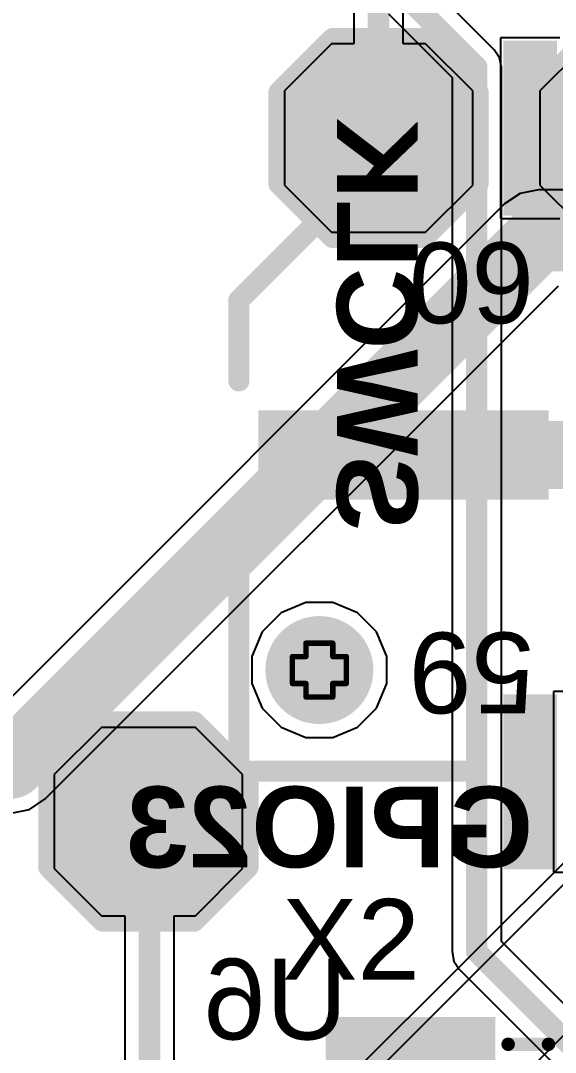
# Model space of a CAD drawing. Header units: inches. Extents: x -22 to 5433, y -13 to 5447.
# Drawn here: x 3.25 to 8.3, y 23.22 to 32.96 of the extents above; entities that cross this region are included whole.
import ezdxf

# ---------------------------------------------------------------- set-up
doc = ezdxf.new("R2010")
doc.units = ezdxf.units.IN
for name, color, linetype in [('Bottom Layer', 5, 'Continuous'), ('Bottom Overlay', 54, 'Continuous'), ('Bottom Paste', 16, 'Continuous'), ('Bottom Solder', 6, 'Continuous'), ('Drill Drawing', 1, 'Continuous'), ('Ground', 16, 'Continuous'), ('Pad Holes', 156, 'Continuous'), ('Power', 76, 'Continuous'), ('Top Layer', 1, 'Continuous'), ('Top Overlay', 2, 'Continuous'), ('Top Paste', 8, 'Continuous'), ('Top Solder', 216, 'Continuous')]:
    doc.layers.add(name, color=color, linetype=linetype)
doc.styles.add('Arial', font='', dxfattribs={"height": 0.2})
doc.styles.add('Arial_Bold', font='', dxfattribs={"height": 0.2})
doc.styles.get('Arial').set_extended_font_data('Arial')
doc.styles.get('Arial_Bold').set_extended_font_data('Arial', bold=True)

msp = doc.modelspace()

# ---------------------------------------------------------------- hatches: boundary and pattern name
at = {"layer": 'Bottom Layer'}
for points in [[(5.8674, 32.2308), (5.8674, 31.4688), (6.2484, 31.0878), (7.0104, 31.0878), (7.3914, 31.4688), (7.3914, 32.2308), (7.0104, 32.6118), (6.2484, 32.6118)], [(8.2804, 32.2308), (8.2804, 31.4688), (8.6614, 31.0878), (9.4234, 31.0878), (9.8044, 31.4688), (9.8044, 32.2308), (9.4234, 32.6118), (8.6614, 32.6118)], [(4.8375, 26.1586), (4.0755, 26.1586), (3.6945, 25.7776), (3.6945, 25.0156), (4.0755, 24.6346), (4.8375, 24.6346), (5.2185, 25.0156), (5.2185, 25.7776)]]:
    msp.add_hatch(color=5, dxfattribs=at).paths.add_polyline_path(points)
at = {"layer": 'Bottom Paste'}
for points in [[(5.8674, 32.2308), (5.8674, 31.4688), (6.2484, 31.0878), (7.0104, 31.0878), (7.3914, 31.4688), (7.3914, 32.2308), (7.0104, 32.6118), (6.2484, 32.6118)], [(8.2804, 32.2308), (8.2804, 31.4688), (8.6614, 31.0878), (9.4234, 31.0878), (9.8044, 31.4688), (9.8044, 32.2308), (9.4234, 32.6118), (8.6614, 32.6118)], [(4.8375, 26.1586), (4.0755, 26.1586), (3.6945, 25.7776), (3.6945, 25.0156), (4.0755, 24.6346), (4.8375, 24.6346), (5.2185, 25.0156), (5.2185, 25.7776)]]:
    msp.add_hatch(color=16, dxfattribs=at).paths.add_polyline_path(points)
at = {"layer": 'Bottom Solder'}
for points in [[(5.7658, 32.2816), (5.7658, 31.418), (6.1976, 30.9862), (7.0612, 30.9862), (7.493, 31.418), (7.493, 32.2816), (7.0612, 32.7134), (6.1976, 32.7134)], [(8.1788, 32.2816), (8.1788, 31.418), (8.6106, 30.9862), (9.4742, 30.9862), (9.906, 31.418), (9.906, 32.2816), (9.4742, 32.7134), (8.6106, 32.7134)], [(4.8883, 26.2602), (4.0247, 26.2602), (3.5929, 25.8284), (3.5929, 24.9648), (4.0247, 24.533), (4.8883, 24.533), (5.3201, 24.9648), (5.3201, 25.8284)]]:
    msp.add_hatch(color=6, dxfattribs=at).paths.add_polyline_path(points)
h = msp.add_hatch(color=6, dxfattribs=at)
edge = h.paths.add_edge_path()
edge.add_arc((6.0706, 26.8267), 0.1016, 0, 360)
at = {"layer": 'Pad Holes'}
h = msp.add_hatch(color=7, dxfattribs=at)
edge = h.paths.add_edge_path()
edge.add_arc((6.0706, 26.8267), 0.51, 0, 360)
at = {"layer": 'Top Layer'}
for points in [[(8.2131, 31.2177), (7.9081, 31.2177), (7.9081, 32.6677), (8.2131, 32.6677)], [(5.5956, 28.5367), (25.0256, 28.5367), (25.0256, 29.1767), (5.5956, 29.1767)], [(8.1356, 28.5367), (5.5956, 28.5367), (5.5956, 29.1767), (8.1356, 29.1767)], [(8.2131, 25.0457), (7.9081, 25.0457), (7.9081, 26.4957), (8.2131, 26.4957)], [(7.631, 22.2481), (6.231, 22.2481), (6.231, 23.4481), (7.631, 23.4481)]]:
    msp.add_hatch(color=1, dxfattribs=at).paths.add_polyline_path(points)
at = {"layer": 'Top Paste'}
for points in [[(8.2131, 31.2177), (7.9081, 31.2177), (7.9081, 32.6677), (8.2131, 32.6677)], [(8.1356, 28.5367), (5.5956, 28.5367), (5.5956, 29.1767), (8.1356, 29.1767)], [(8.2131, 25.0457), (7.9081, 25.0457), (7.9081, 26.4957), (8.2131, 26.4957)], [(7.631, 22.2481), (6.231, 22.2481), (6.231, 23.4481), (7.631, 23.4481)]]:
    msp.add_hatch(color=8, dxfattribs=at).paths.add_polyline_path(points)
at = {"layer": 'Top Solder'}
for points in [[(8.3147, 31.1161), (7.8065, 31.1161), (7.8065, 32.7693), (8.3147, 32.7693)], [(8.2372, 28.4351), (5.494, 28.4351), (5.494, 29.2783), (8.2372, 29.2783)], [(8.3147, 24.9441), (7.8065, 24.9441), (7.8065, 26.5973), (8.3147, 26.5973)], [(7.7326, 22.1465), (6.1294, 22.1465), (6.1294, 23.5497), (7.7326, 23.5497)]]:
    msp.add_hatch(color=216, dxfattribs=at).paths.add_polyline_path(points)
h = msp.add_hatch(color=216, dxfattribs=at)
edge = h.paths.add_edge_path()
edge.add_arc((6.0706, 26.8267), 0.1016, 0, 360)

# ---------------------------------------------------------------- linework, layer by layer
at = {"layer": 'Bottom Layer'}
for p, q in [((6.3963, 33.0794), (6.3963, 32.7388)), ((6.8625, 32.7388), (6.8625, 33.0794)), ((6.1849, 32.7388), (5.7404, 32.2943)), ((6.3963, 32.7388), (6.1849, 32.7388)), ((7.0739, 32.7388), (6.8625, 32.7388)), ((7.5184, 32.2943), (7.0739, 32.7388)), ((8.5979, 32.7388), (8.1534, 32.2943)), ((5.7404, 32.2943), (5.7404, 31.4053)), ((7.5184, 31.4053), (7.5184, 32.2943)), ((8.1534, 32.2943), (8.1534, 31.4053)), ((5.7404, 31.4053), (6.1849, 30.9608)), ((7.0739, 30.9608), (7.5184, 31.4053)), ((8.1534, 31.4053), (8.5979, 30.9608)), ((6.1849, 30.9608), (7.0739, 30.9608)), ((5.9439, 27.4637), (5.7098, 27.3668)), ((6.1973, 27.4637), (5.9439, 27.4637)), ((6.4314, 27.3668), (6.1973, 27.4637)), ((5.7098, 27.3668), (5.5306, 27.1876)), ((6.6106, 27.1876), (6.4314, 27.3668)), ((5.5306, 27.1876), (5.4336, 26.9535)), ((6.7076, 26.9535), (6.6106, 27.1876)), ((5.4336, 26.9535), (5.4336, 26.7)), ((6.7076, 26.7), (6.7076, 26.9535)), ((5.4336, 26.7), (5.5306, 26.4659)), ((6.6106, 26.4659), (6.7076, 26.7)), ((5.5306, 26.4659), (5.7098, 26.2867)), ((6.4314, 26.2867), (6.6106, 26.4659)), ((4.012, 26.2856), (3.5675, 25.8411)), ((4.901, 26.2856), (4.012, 26.2856)), ((5.3455, 25.8411), (4.901, 26.2856)), ((5.7098, 26.2867), (5.9439, 26.1897)), ((6.1973, 26.1897), (6.4314, 26.2867)), ((5.9439, 26.1897), (6.1973, 26.1897)), ((3.5675, 25.8411), (3.5675, 24.9521)), ((5.3455, 24.9521), (5.3455, 25.8411)), ((3.5675, 24.9521), (4.012, 24.5076)), ((4.901, 24.5076), (5.3455, 24.9521)), ((4.012, 24.5076), (4.2331, 24.5076)), ((4.2331, 24.5076), (4.2331, 23.0003)), ((4.6992, 23.0003), (4.6992, 24.5076)), ((4.6992, 24.5076), (4.901, 24.5076))]:
    msp.add_line(p, q, dxfattribs=at)
for points in [[(6.6294, 31.8498, 0.2032, 0.2032, 0), (6.6294, 33.445, 0.2032, 0.2032, 0)], [(4.4565, 25.3966, 0.2032, 0.2032, 0), (4.4661, 25.387, 0.2032, 0.2032, 0)], [(4.4661, 22.6346, 0.2032, 0.2032, 0), (4.4661, 25.387, 0.2032, 0.2032, 0)]]:
    msp.add_lwpolyline(points, format="xyseb", dxfattribs=at)
for points in [[(6.5786, 31.8498, 0.1016, 0.1016, 1), (6.6802, 31.8498, 0.1016, 0.1016, 1)], [(4.4057, 25.3966, 0.1016, 0.1016, 1), (4.5073, 25.3966, 0.1016, 0.1016, 1)], [(4.4153, 25.387, 0.1016, 0.1016, 1), (4.5169, 25.387, 0.1016, 0.1016, 1)], [(4.4153, 25.387, 0.1016, 0.1016, 1), (4.5169, 25.387, 0.1016, 0.1016, 1)]]:
    msp.add_lwpolyline(points, format="xyseb", close=True, dxfattribs=at)
at = {"layer": 'Bottom Overlay'}
for points in [[(5.6896, 32.2816, 0.2, 0.2, 0), (6.1976, 32.7896, 0.2, 0.2, 0)], [(6.1976, 32.7896, 0.2, 0.2, 0), (7.0612, 32.7896, 0.2, 0.2, 0)], [(7.0612, 32.7896, 0.2, 0.2, 0), (7.5692, 32.2816, 0.2, 0.2, 0)], [(8.1026, 32.2816, 0.2, 0.2, 0), (8.6106, 32.7896, 0.2, 0.2, 0)], [(5.6896, 31.418, 0.2, 0.2, 0), (5.6896, 32.2816, 0.2, 0.2, 0)], [(7.5692, 31.418, 0.2, 0.2, 0), (7.5692, 32.2816, 0.2, 0.2, 0)], [(8.1026, 31.418, 0.2, 0.2, 0), (8.1026, 32.2816, 0.2, 0.2, 0)], [(5.6896, 31.418, 0.2, 0.2, 0), (6.1976, 30.91, 0.2, 0.2, 0)], [(7.0612, 30.91, 0.2, 0.2, 0), (7.5692, 31.418, 0.2, 0.2, 0)], [(8.1026, 31.418, 0.2, 0.2, 0), (8.6106, 30.91, 0.2, 0.2, 0)], [(6.1976, 30.91, 0.2, 0.2, 0), (7.0612, 30.91, 0.2, 0.2, 0)], [(3.5167, 25.8284, 0.2, 0.2, 0), (4.0247, 26.3364, 0.2, 0.2, 0)], [(4.0247, 26.3364, 0.2, 0.2, 0), (4.8883, 26.3364, 0.2, 0.2, 0)], [(4.8883, 26.3364, 0.2, 0.2, 0), (5.3963, 25.8284, 0.2, 0.2, 0)], [(3.5167, 24.9648, 0.2, 0.2, 0), (3.5167, 25.8284, 0.2, 0.2, 0)], [(5.3963, 24.9648, 0.2, 0.2, 0), (5.3963, 25.8284, 0.2, 0.2, 0)], [(3.5167, 24.9648, 0.2, 0.2, 0), (4.0247, 24.4568, 0.2, 0.2, 0)], [(4.8883, 24.4568, 0.2, 0.2, 0), (5.3963, 24.9648, 0.2, 0.2, 0)], [(4.0247, 24.4568, 0.2, 0.2, 0), (4.8883, 24.4568, 0.2, 0.2, 0)]]:
    msp.add_lwpolyline(points, format="xyseb", dxfattribs=at)
for points in [[(6.1476, 32.7896, 0.1, 0.1, 1), (6.2476, 32.7896, 0.1, 0.1, 1)], [(6.1476, 32.7896, 0.1, 0.1, 1), (6.2476, 32.7896, 0.1, 0.1, 1)], [(7.0112, 32.7896, 0.1, 0.1, 1), (7.1112, 32.7896, 0.1, 0.1, 1)], [(7.0112, 32.7896, 0.1, 0.1, 1), (7.1112, 32.7896, 0.1, 0.1, 1)], [(5.6396, 32.2816, 0.1, 0.1, 1), (5.7396, 32.2816, 0.1, 0.1, 1)], [(5.6396, 32.2816, 0.1, 0.1, 1), (5.7396, 32.2816, 0.1, 0.1, 1)], [(7.5192, 32.2816, 0.1, 0.1, 1), (7.6192, 32.2816, 0.1, 0.1, 1)], [(7.5192, 32.2816, 0.1, 0.1, 1), (7.6192, 32.2816, 0.1, 0.1, 1)], [(8.0526, 32.2816, 0.1, 0.1, 1), (8.1526, 32.2816, 0.1, 0.1, 1)], [(8.0526, 32.2816, 0.1, 0.1, 1), (8.1526, 32.2816, 0.1, 0.1, 1)], [(5.6396, 31.418, 0.1, 0.1, 1), (5.7396, 31.418, 0.1, 0.1, 1)], [(5.6396, 31.418, 0.1, 0.1, 1), (5.7396, 31.418, 0.1, 0.1, 1)], [(7.5192, 31.418, 0.1, 0.1, 1), (7.6192, 31.418, 0.1, 0.1, 1)], [(7.5192, 31.418, 0.1, 0.1, 1), (7.6192, 31.418, 0.1, 0.1, 1)], [(8.0526, 31.418, 0.1, 0.1, 1), (8.1526, 31.418, 0.1, 0.1, 1)], [(8.0526, 31.418, 0.1, 0.1, 1), (8.1526, 31.418, 0.1, 0.1, 1)], [(6.1476, 30.91, 0.1, 0.1, 1), (6.2476, 30.91, 0.1, 0.1, 1)], [(6.1476, 30.91, 0.1, 0.1, 1), (6.2476, 30.91, 0.1, 0.1, 1)], [(7.0112, 30.91, 0.1, 0.1, 1), (7.1112, 30.91, 0.1, 0.1, 1)], [(7.0112, 30.91, 0.1, 0.1, 1), (7.1112, 30.91, 0.1, 0.1, 1)], [(3.9747, 26.3364, 0.1, 0.1, 1), (4.0747, 26.3364, 0.1, 0.1, 1)], [(3.9747, 26.3364, 0.1, 0.1, 1), (4.0747, 26.3364, 0.1, 0.1, 1)], [(4.8383, 26.3364, 0.1, 0.1, 1), (4.9383, 26.3364, 0.1, 0.1, 1)], [(4.8383, 26.3364, 0.1, 0.1, 1), (4.9383, 26.3364, 0.1, 0.1, 1)], [(3.4667, 25.8284, 0.1, 0.1, 1), (3.5667, 25.8284, 0.1, 0.1, 1)], [(3.4667, 25.8284, 0.1, 0.1, 1), (3.5667, 25.8284, 0.1, 0.1, 1)], [(5.3463, 25.8284, 0.1, 0.1, 1), (5.4463, 25.8284, 0.1, 0.1, 1)], [(5.3463, 25.8284, 0.1, 0.1, 1), (5.4463, 25.8284, 0.1, 0.1, 1)], [(3.4667, 24.9648, 0.1, 0.1, 1), (3.5667, 24.9648, 0.1, 0.1, 1)], [(3.4667, 24.9648, 0.1, 0.1, 1), (3.5667, 24.9648, 0.1, 0.1, 1)], [(5.3463, 24.9648, 0.1, 0.1, 1), (5.4463, 24.9648, 0.1, 0.1, 1)], [(5.3463, 24.9648, 0.1, 0.1, 1), (5.4463, 24.9648, 0.1, 0.1, 1)], [(3.9747, 24.4568, 0.1, 0.1, 1), (4.0747, 24.4568, 0.1, 0.1, 1)], [(3.9747, 24.4568, 0.1, 0.1, 1), (4.0747, 24.4568, 0.1, 0.1, 1)], [(4.8383, 24.4568, 0.1, 0.1, 1), (4.9383, 24.4568, 0.1, 0.1, 1)], [(4.8383, 24.4568, 0.1, 0.1, 1), (4.9383, 24.4568, 0.1, 0.1, 1)]]:
    msp.add_lwpolyline(points, format="xyseb", close=True, dxfattribs=at)
at = {"layer": 'Bottom Solder'}
for p in [(-5.5852, 10.8458), (-5.2385, 11.397), (-3.6162, 11.3878)]:
    msp.add_line(p, (5432.8521, 5447.4931), dxfattribs=at)
at = {"layer": 'Drill Drawing'}
for points in [[(5.9436, 26.9537, 0.0508, 0.0508, 0), (5.9436, 27.0807, 0.0508, 0.0508, 0)], [(5.9436, 27.0807, 0.0508, 0.0508, 0), (6.1976, 27.0807, 0.0508, 0.0508, 0)], [(6.1976, 26.9537, 0.0508, 0.0508, 0), (6.1976, 27.0807, 0.0508, 0.0508, 0)], [(5.8166, 26.6997, 0.0508, 0.0508, 0), (5.8166, 26.9537, 0.0508, 0.0508, 0)], [(5.8166, 26.9537, 0.0508, 0.0508, 0), (5.9436, 26.9537, 0.0508, 0.0508, 0)], [(6.1976, 26.9537, 0.0508, 0.0508, 0), (6.3246, 26.9537, 0.0508, 0.0508, 0)], [(6.3246, 26.6997, 0.0508, 0.0508, 0), (6.3246, 26.9537, 0.0508, 0.0508, 0)], [(5.8166, 26.6997, 0.0508, 0.0508, 0), (5.9436, 26.6997, 0.0508, 0.0508, 0)], [(5.9436, 26.5727, 0.0508, 0.0508, 0), (5.9436, 26.6997, 0.0508, 0.0508, 0)], [(6.1976, 26.6997, 0.0508, 0.0508, 0), (6.3246, 26.6997, 0.0508, 0.0508, 0)], [(6.1976, 26.5727, 0.0508, 0.0508, 0), (6.1976, 26.6997, 0.0508, 0.0508, 0)], [(5.9436, 26.5727, 0.0508, 0.0508, 0), (6.1976, 26.5727, 0.0508, 0.0508, 0)]]:
    msp.add_lwpolyline(points, format="xyseb", dxfattribs=at)
for points in [[(5.9309, 27.0807, 0.0254, 0.0254, 1), (5.9563, 27.0807, 0.0254, 0.0254, 1)], [(5.9309, 27.0807, 0.0254, 0.0254, 1), (5.9563, 27.0807, 0.0254, 0.0254, 1)], [(6.1849, 27.0807, 0.0254, 0.0254, 1), (6.2103, 27.0807, 0.0254, 0.0254, 1)], [(6.1849, 27.0807, 0.0254, 0.0254, 1), (6.2103, 27.0807, 0.0254, 0.0254, 1)], [(5.8039, 26.9537, 0.0254, 0.0254, 1), (5.8293, 26.9537, 0.0254, 0.0254, 1)], [(5.8039, 26.9537, 0.0254, 0.0254, 1), (5.8293, 26.9537, 0.0254, 0.0254, 1)], [(5.9309, 26.9537, 0.0254, 0.0254, 1), (5.9563, 26.9537, 0.0254, 0.0254, 1)], [(5.9309, 26.9537, 0.0254, 0.0254, 1), (5.9563, 26.9537, 0.0254, 0.0254, 1)], [(6.1849, 26.9537, 0.0254, 0.0254, 1), (6.2103, 26.9537, 0.0254, 0.0254, 1)], [(6.1849, 26.9537, 0.0254, 0.0254, 1), (6.2103, 26.9537, 0.0254, 0.0254, 1)], [(6.3119, 26.9537, 0.0254, 0.0254, 1), (6.3373, 26.9537, 0.0254, 0.0254, 1)], [(6.3119, 26.9537, 0.0254, 0.0254, 1), (6.3373, 26.9537, 0.0254, 0.0254, 1)], [(5.8039, 26.6997, 0.0254, 0.0254, 1), (5.8293, 26.6997, 0.0254, 0.0254, 1)], [(5.8039, 26.6997, 0.0254, 0.0254, 1), (5.8293, 26.6997, 0.0254, 0.0254, 1)], [(5.9309, 26.6997, 0.0254, 0.0254, 1), (5.9563, 26.6997, 0.0254, 0.0254, 1)], [(5.9309, 26.6997, 0.0254, 0.0254, 1), (5.9563, 26.6997, 0.0254, 0.0254, 1)], [(6.1849, 26.6997, 0.0254, 0.0254, 1), (6.2103, 26.6997, 0.0254, 0.0254, 1)], [(6.1849, 26.6997, 0.0254, 0.0254, 1), (6.2103, 26.6997, 0.0254, 0.0254, 1)], [(6.3119, 26.6997, 0.0254, 0.0254, 1), (6.3373, 26.6997, 0.0254, 0.0254, 1)], [(6.3119, 26.6997, 0.0254, 0.0254, 1), (6.3373, 26.6997, 0.0254, 0.0254, 1)], [(5.9309, 26.5727, 0.0254, 0.0254, 1), (5.9563, 26.5727, 0.0254, 0.0254, 1)], [(5.9309, 26.5727, 0.0254, 0.0254, 1), (5.9563, 26.5727, 0.0254, 0.0254, 1)], [(6.1849, 26.5727, 0.0254, 0.0254, 1), (6.2103, 26.5727, 0.0254, 0.0254, 1)], [(6.1849, 26.5727, 0.0254, 0.0254, 1), (6.2103, 26.5727, 0.0254, 0.0254, 1)]]:
    msp.add_lwpolyline(points, format="xyseb", close=True, dxfattribs=at)
at = {"layer": 'Ground'}
for p, q in [((7.7213, 32.6828), (7.0528, 33.3513)), ((6.7231, 33.0216), (7.3234, 32.4214)), ((7.7718, 32.6072), (7.7213, 32.6828)), ((7.7895, 32.518), (7.7718, 32.6072)), ((7.7895, 24.2647), (7.7895, 32.518)), ((7.3234, 32.4214), (7.3234, 24.1682)), ((5.9439, 27.4637), (5.7098, 27.3668)), ((6.1973, 27.4637), (5.9439, 27.4637)), ((6.4314, 27.3668), (6.1973, 27.4637)), ((5.7098, 27.3668), (5.5306, 27.1876)), ((6.6106, 27.1876), (6.4314, 27.3668)), ((5.5306, 27.1876), (5.4336, 26.9535)), ((6.7076, 26.9535), (6.6106, 27.1876)), ((5.4336, 26.9535), (5.4336, 26.7)), ((6.7076, 26.7), (6.7076, 26.9535)), ((5.4336, 26.7), (5.5306, 26.4659)), ((6.6106, 26.4659), (6.7076, 26.7)), ((5.5306, 26.4659), (5.7098, 26.2867)), ((6.4314, 26.2867), (6.6106, 26.4659)), ((5.7098, 26.2867), (5.9439, 26.1897)), ((6.1973, 26.1897), (6.4314, 26.2867)), ((5.9439, 26.1897), (6.1973, 26.1897)), ((11.3741, 20.6801), (7.7895, 24.2647)), ((7.3234, 24.1682), (7.3411, 24.079)), ((7.3411, 24.079), (7.3916, 24.0033)), ((7.3916, 24.0033), (11.1128, 20.2822))]:
    msp.add_line(p, q, dxfattribs=at)
for points in [[(6.6294, 33.445, 0.2032, 0.2032, 0), (7.5564, 32.518, 0.2032, 0.2032, 0)], [(7.5564, 32.518, 0.2032, 0.2032, 0), (7.5564, 24.1682, 0.2032, 0.2032, 0)], [(7.5564, 24.1682, 0.2032, 0.2032, 0), (11.2776, 20.447, 0.2032, 0.2032, 0)]]:
    msp.add_lwpolyline(points, format="xyseb", dxfattribs=at)
for points in [[(7.5056, 32.518, 0.1016, 0.1016, 1), (7.6072, 32.518, 0.1016, 0.1016, 1)], [(7.5056, 32.518, 0.1016, 0.1016, 1), (7.6072, 32.518, 0.1016, 0.1016, 1)], [(7.5056, 24.1682, 0.1016, 0.1016, 1), (7.6072, 24.1682, 0.1016, 0.1016, 1)], [(7.5056, 24.1682, 0.1016, 0.1016, 1), (7.6072, 24.1682, 0.1016, 0.1016, 1)]]:
    msp.add_lwpolyline(points, format="xyseb", close=True, dxfattribs=at)
at = {"layer": 'Power'}
for p, q in [((7.966, 31.3272), (7.819, 31.2289)), ((8.1395, 31.3617), (7.966, 31.3272)), ((47.458, 31.3617), (8.1395, 31.3617)), ((8.1395, 31.3617), (8.1395, 31.3617)), ((7.819, 31.2289), (2.9733, 26.3833)), ((7.819, 31.2289), (7.819, 31.2289)), ((3.4815, 25.6096), (8.3272, 30.4552)), ((5.9439, 27.4637), (5.7098, 27.3668)), ((6.1973, 27.4637), (5.9439, 27.4637)), ((6.4314, 27.3668), (6.1973, 27.4637)), ((5.7098, 27.3668), (5.5306, 27.1876)), ((6.6106, 27.1876), (6.4314, 27.3668)), ((5.5306, 27.1876), (5.4336, 26.9535)), ((6.7076, 26.9535), (6.6106, 27.1876)), ((5.4336, 26.9535), (5.4336, 26.7)), ((6.7076, 26.7), (6.7076, 26.9535)), ((5.4336, 26.7), (5.5306, 26.4659)), ((6.6106, 26.4659), (6.7076, 26.7)), ((5.5306, 26.4659), (5.7098, 26.2867)), ((6.4314, 26.2867), (6.6106, 26.4659)), ((5.7098, 26.2867), (5.9439, 26.1897)), ((6.1973, 26.1897), (6.4314, 26.2867)), ((5.9439, 26.1897), (6.1973, 26.1897)), ((3.3345, 25.5113), (3.4815, 25.6096)), ((3.1611, 25.4768), (3.3345, 25.5113))]:
    msp.add_line(p, q, dxfattribs=at)
for points in [[(3.1611, 25.93, 0.635, 0.635, 0), (8.1395, 30.9084, 0.635, 0.635, 0)], [(8.1395, 30.9084, 0.635, 0.635, 0), (52.0476, 30.9084, 0.635, 0.635, 0)], [(-12.8835, 25.93, 0.635, 0.635, 0), (3.1611, 25.93, 0.635, 0.635, 0)]]:
    msp.add_lwpolyline(points, format="xyseb", dxfattribs=at)
for points in [[(7.9807, 30.9084, 0.3175, 0.3175, 1), (8.2982, 30.9084, 0.3175, 0.3175, 1)], [(7.9807, 30.9084, 0.3175, 0.3175, 1), (8.2982, 30.9084, 0.3175, 0.3175, 1)], [(3.0023, 25.93, 0.3175, 0.3175, 1), (3.3198, 25.93, 0.3175, 0.3175, 1)], [(3.0023, 25.93, 0.3175, 0.3175, 1), (3.3198, 25.93, 0.3175, 0.3175, 1)]]:
    msp.add_lwpolyline(points, format="xyseb", close=True, dxfattribs=at)
at = {"layer": 'Top Layer'}
for p, q in [((8.3401, 32.7947), (7.7811, 32.7947)), ((7.7811, 32.7947), (7.7811, 31.0907)), ((7.7811, 31.0907), (8.3401, 31.0907)), ((5.9439, 27.4637), (5.7098, 27.3668)), ((6.1973, 27.4637), (5.9439, 27.4637)), ((6.4314, 27.3668), (6.1973, 27.4637)), ((5.7098, 27.3668), (5.5306, 27.1876)), ((6.6106, 27.1876), (6.4314, 27.3668)), ((5.5306, 27.1876), (5.4336, 26.9535)), ((6.7076, 26.9535), (6.6106, 27.1876)), ((5.4336, 26.9535), (5.4336, 26.7)), ((6.7076, 26.7), (6.7076, 26.9535)), ((5.4336, 26.7), (5.5306, 26.4659)), ((6.6106, 26.4659), (6.7076, 26.7)), ((14.8401, 26.6227), (8.2811, 26.6227)), ((8.2811, 26.6227), (8.2811, 24.9187)), ((5.5306, 26.4659), (5.7098, 26.2867)), ((6.4314, 26.2867), (6.6106, 26.4659)), ((5.7098, 26.2867), (5.9439, 26.1897)), ((6.1973, 26.1897), (6.4314, 26.2867)), ((5.9439, 26.1897), (6.1973, 26.1897)), ((8.2811, 24.9187), (10.06, 24.9187))]:
    msp.add_line(p, q, dxfattribs=at)
at = {"layer": 'Top Overlay'}
for points in [[(5.3106, 30.3177, 0.2, 0.2, 0), (6.8346, 31.8417, 0.2, 0.2, 0)], [(6.8346, 31.8417, 0.2, 0.2, 0), (7.5106, 31.8417, 0.2, 0.2, 0)], [(5.3106, 29.5567, 0.2, 0.2, 0), (5.3106, 30.3177, 0.2, 0.2, 0)], [(5.3106, 25.8717, 0.2, 0.2, 0), (5.3106, 28.1567, 0.2, 0.2, 0)], [(5.3106, 25.8717, 0.2, 0.2, 0), (7.5106, 25.8717, 0.2, 0.2, 0)], [(7.8532, 23.2935, 0.127, 0.127, 0), (8.2342, 23.2935, 0.127, 0.127, 0)]]:
    msp.add_lwpolyline(points, format="xyseb", dxfattribs=at)
for points in [[(6.7846, 31.8417, 0.1, 0.1, 1), (6.8846, 31.8417, 0.1, 0.1, 1)], [(6.7846, 31.8417, 0.1, 0.1, 1), (6.8846, 31.8417, 0.1, 0.1, 1)], [(7.4606, 31.8417, 0.1, 0.1, 1), (7.5606, 31.8417, 0.1, 0.1, 1)], [(5.2606, 30.3177, 0.1, 0.1, 1), (5.3606, 30.3177, 0.1, 0.1, 1)], [(5.2606, 30.3177, 0.1, 0.1, 1), (5.3606, 30.3177, 0.1, 0.1, 1)], [(5.2606, 29.5567, 0.1, 0.1, 1), (5.3606, 29.5567, 0.1, 0.1, 1)], [(5.2606, 28.1567, 0.1, 0.1, 1), (5.3606, 28.1567, 0.1, 0.1, 1)], [(5.2606, 25.8717, 0.1, 0.1, 1), (5.3606, 25.8717, 0.1, 0.1, 1)], [(5.2606, 25.8717, 0.1, 0.1, 1), (5.3606, 25.8717, 0.1, 0.1, 1)], [(7.4606, 25.8717, 0.1, 0.1, 1), (7.5606, 25.8717, 0.1, 0.1, 1)], [(7.8214, 23.2935, 0.0635, 0.0635, 1), (7.8849, 23.2935, 0.0635, 0.0635, 1)], [(8.2024, 23.2935, 0.0635, 0.0635, 1), (8.2659, 23.2935, 0.0635, 0.0635, 1)]]:
    msp.add_lwpolyline(points, format="xyseb", close=True, dxfattribs=at)

# ---------------------------------------------------------------- texts
at = {"layer": 'Bottom Overlay', "style": 'Arial_Bold', "text_generation_flag": 2}
for s, rotation, p in [('SWCLK', 270, (6.2359, 28.1392)), ('GPIO23', 360, (8.0888, 24.9641))]:
    msp.add_text(s, height=0.762, rotation=rotation, dxfattribs=at).set_placement(p)
at = {"layer": 'Bottom Overlay', "style": 'Arial', "text_generation_flag": 2}
msp.add_text('U6', height=0.762, dxfattribs=at).set_placement((6.3359, 23.3394))
at = {"layer": 'Top Overlay', "style": 'Arial'}
for s, p in [('60', (8.1004, 30.8633)), ('59', (8.1004, 27.1803))]:
    msp.add_text(s, height=0.762, rotation=180, dxfattribs=at).set_placement(p)
msp.add_text('X2', height=0.762, dxfattribs=at).set_placement((5.7198, 23.9032))

doc.saveas('drawing.dxf')
